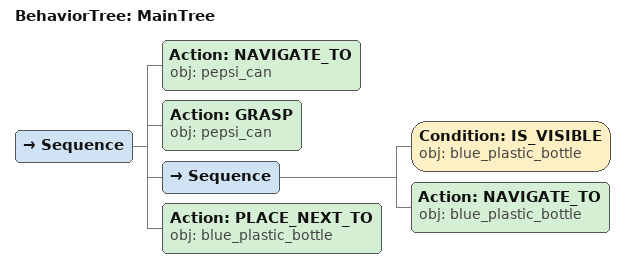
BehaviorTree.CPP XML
<root main_tree_to_execute="MainTree">
  <BehaviorTree ID="MainTree">
    <Sequence>
      <!-- Navigate to pepsi_can -->
      <Action ID="NAVIGATE_TO" obj="pepsi_can" />
      <!-- Grasp pepsi_can -->
      <Action ID="GRASP" obj="pepsi_can" />
      <Sequence>
        <!-- Check blue_plastic_bottle is visible before NAVIGATE_TO -->
        <Condition ID="IS_VISIBLE" obj="blue_plastic_bottle" />
        <!-- Navigate to blue_plastic_bottle -->
        <Action ID="NAVIGATE_TO" obj="blue_plastic_bottle" />
      </Sequence>
      <!-- Place next to blue_plastic_bottle -->
      <Action ID="PLACE_NEXT_TO" obj="blue_plastic_bottle" />
    </Sequence>
  </BehaviorTree>
</root>
